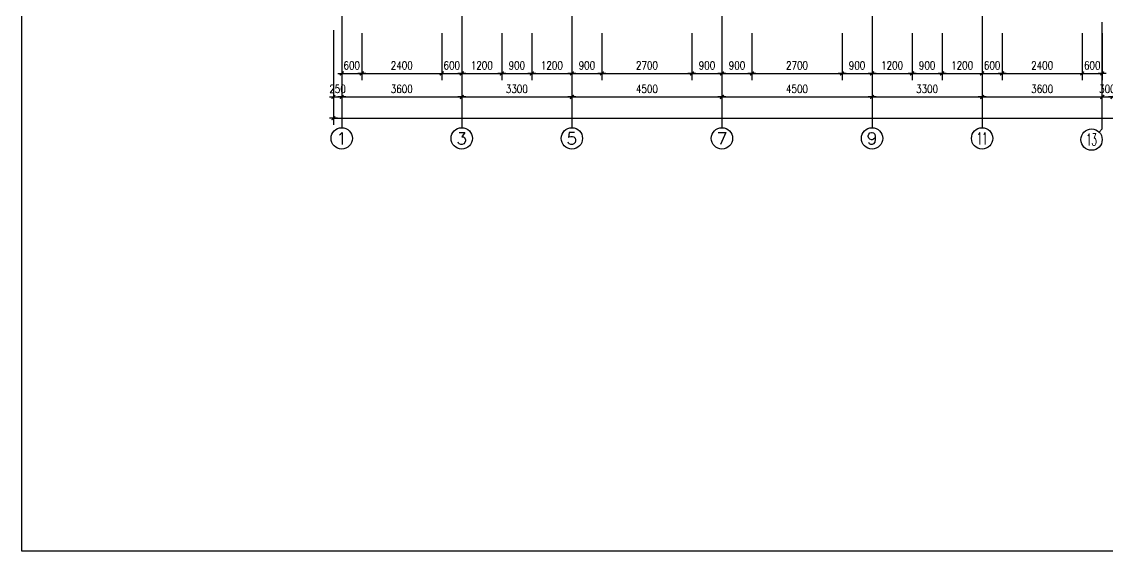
# Model space of a CAD drawing. Header units: millimetres. Extents: x -961 to 83139, y -328 to 41672.
# Drawn here: x -961 to 31585, y -328 to 15548 of the extents above; entities that cross this region are included whole.
import ezdxf
from ezdxf.enums import TextEntityAlignment as Align

# ---------------------------------------------------------------- set-up
doc = ezdxf.new("R2010")
doc.units = ezdxf.units.MM
doc.linetypes.add('CONTINOUS', pattern=[0])
for name, color, linetype in [('AXIS', 3, 'Continuous'), ('AXIS_TEXT', 7, 'Continuous'), ('PUB_DIM', 3, 'Continuous'), ('看线', 130, 'CONTINOUS')]:
    doc.layers.add(name, color=color, linetype=linetype)
doc.styles.add('COMPLEX', font='COMPLEX')
doc.styles.add('DIM_FONT', font='SIMPLEX.shx', dxfattribs={"width": 0.8})
doc.dimstyles.new('AXIS80', dxfattribs={"dimscale": 0.8, "dimtxt": 300, "dimasz": 1, "dimexe": 250, "dimexo": 300, "dimgap": 150, "dimtad": 1, "dimdec": 0, "dimzin": 0, "dimdsep": 46, "dimtxsty": 'DIM_FONT', "dimblk": '_DIMX', "dimcen": 0.09, "dimse1": 1, "dimse2": 1, "dimclrt": 7, "dimadec": 0, "dimazin": 0, "dimtfac": 1, "dimtdec": 0, "dimtix": 1, "dimtmove": 2, "dimatfit": 3, "dimldrblk": '_DIMX', "dimfxl": 1, "dimtolj": 1, "dimtzin": 0, "dimarcsym": 0})
doc.dimstyles.new('DIMA80', dxfattribs={"dimscale": 0.8, "dimtxt": 300, "dimasz": 1, "dimexe": 250, "dimexo": 300, "dimgap": 150, "dimtad": 1, "dimdec": 0, "dimzin": 0, "dimdsep": 46, "dimtxsty": 'DIM_FONT', "dimblk": '_DIMX', "dimcen": 0.09, "dimse1": 1, "dimclrt": 7, "dimadec": 0, "dimazin": 0, "dimtfac": 1, "dimtdec": 0, "dimtix": 1, "dimtmove": 2, "dimatfit": 3, "dimldrblk": '_DIMX', "dimfxl": 1, "dimtolj": 1, "dimtzin": 0, "dimarcsym": 0})
doc.dimstyles.new('DIMB80', dxfattribs={"dimscale": 0.8, "dimtxt": 300, "dimasz": 1, "dimexe": 250, "dimexo": 300, "dimgap": 150, "dimtad": 1, "dimdec": 0, "dimzin": 0, "dimdsep": 46, "dimtxsty": 'DIM_FONT', "dimblk": '_DIMX', "dimcen": 0.09, "dimse2": 1, "dimclrt": 7, "dimadec": 0, "dimazin": 0, "dimtfac": 1, "dimtdec": 0, "dimtix": 1, "dimtmove": 2, "dimatfit": 3, "dimldrblk": '_DIMX', "dimfxl": 1, "dimtolj": 1, "dimtzin": 0, "dimarcsym": 0})
doc.dimstyles.new('DIMN80', dxfattribs={"dimscale": 0.8, "dimtxt": 300, "dimasz": 1, "dimexe": 250, "dimexo": 300, "dimgap": 150, "dimtad": 1, "dimdec": 0, "dimzin": 0, "dimdsep": 46, "dimtxsty": 'DIM_FONT', "dimblk": '_DIMX', "dimcen": 0.09, "dimclrt": 7, "dimadec": 0, "dimazin": 0, "dimtfac": 1, "dimtdec": 0, "dimtix": 1, "dimtmove": 2, "dimatfit": 3, "dimldrblk": '_DIMX', "dimfxl": 1, "dimtolj": 1, "dimtzin": 0, "dimarcsym": 0})

# ---------------------------------------------------------------- blocks, each defined once
blk = doc.blocks.new('_DIMX')
blk.add_line((-150, 0), (150, 0))
at = {"const_width": 50}
blk.add_lwpolyline([(-70, -70), (70, 70)], dxfattribs=at)
blk = doc.blocks.new('*D452')
at = {"layer": 'AXIS', "color": 0, "lineweight": -2}
for p, q in [((8383, 15293), (8383, 12453)), ((71593, 15293), (71593, 12453)), ((8383, 12653), (71592, 12653))]:
    blk.add_line(p, q, dxfattribs=at)
at = {"layer": 'Defpoints', "color": 0}
for p in [(8383, 15533), (71593, 15533), (71593, 12653)]:
    blk.add_point(p, dxfattribs=at)
at = {"layer": 'AXIS', "color": 0, "lineweight": -2, "xscale": 0.8, "yscale": 0.8, "zscale": 0.8, "rotation": 180}
blk.add_blockref('_DIMX', (8383, 12653), dxfattribs=at)
at = {"layer": 'AXIS', "color": 0, "lineweight": -2, "xscale": 0.8, "yscale": 0.8, "zscale": 0.8}
blk.add_blockref('_DIMX', (71593, 12653), dxfattribs=at)
at = {"layer": 'AXIS', "color": 7, "insert": (39988, 12893), "char_height": 240, "attachment_point": 5, "style": 'DIM_FONT'}
blk.add_mtext('\\A1;63200', dxfattribs=at)
blk = doc.blocks.new('*D453')
at = {"layer": 'Defpoints', "color": 0}
for p in [(31433, 14619), (31743, 14619), (31743, 13293)]:
    blk.add_point(p, dxfattribs=at)
at = {"layer": 'PUB_DIM', "color": 0, "lineweight": -2}
for p, q in [((31432, 13293), (31431, 13293)), ((31433, 13293), (31743, 13293)), ((31743, 13293), (31744, 13293))]:
    blk.add_line(p, q, dxfattribs=at)
at = {"layer": 'PUB_DIM', "color": 0, "lineweight": -2, "xscale": 0.8, "yscale": 0.8, "zscale": 0.8}
blk.add_blockref('_DIMX', (31433, 13293), dxfattribs=at)
at = {"layer": 'PUB_DIM', "color": 0, "lineweight": -2, "xscale": 0.8, "yscale": 0.8, "zscale": 0.8, "rotation": 180}
blk.add_blockref('_DIMX', (31743, 13293), dxfattribs=at)
at = {"layer": 'PUB_DIM', "color": 7, "insert": (31588, 13533), "char_height": 240, "attachment_point": 5, "style": 'DIM_FONT'}
blk.add_mtext('\\A1;300', dxfattribs=at)
blk = doc.blocks.new('*D455')
at = {"layer": 'Defpoints', "color": 0}
for p in [(15533, 14619), (20033, 14619), (20033, 13293)]:
    blk.add_point(p, dxfattribs=at)
at = {"layer": 'PUB_DIM', "color": 0, "lineweight": -2}
for p, q in [((20033, 14379), (20033, 13093)), ((15533, 13293), (20032, 13293))]:
    blk.add_line(p, q, dxfattribs=at)
at = {"layer": 'PUB_DIM', "color": 0, "lineweight": -2, "xscale": 0.8, "yscale": 0.8, "zscale": 0.8, "rotation": 180}
blk.add_blockref('_DIMX', (15533, 13293), dxfattribs=at)
at = {"layer": 'PUB_DIM', "color": 0, "lineweight": -2, "xscale": 0.8, "yscale": 0.8, "zscale": 0.8}
blk.add_blockref('_DIMX', (20033, 13293), dxfattribs=at)
at = {"layer": 'PUB_DIM', "color": 7, "insert": (17783, 13533), "char_height": 240, "attachment_point": 5, "style": 'DIM_FONT'}
blk.add_mtext('\\A1;4500', dxfattribs=at)
blk = doc.blocks.new('*D456')
at = {"layer": 'Defpoints', "color": 0}
for p in [(19133, 15446), (20033, 15446), (20033, 13997)]:
    blk.add_point(p, dxfattribs=at)
at = {"layer": 'PUB_DIM', "color": 0, "lineweight": -2}
for p, q in [((20033, 15206), (20033, 13797)), ((19134, 13997), (20032, 13997))]:
    blk.add_line(p, q, dxfattribs=at)
at = {"layer": 'PUB_DIM', "color": 0, "lineweight": -2, "xscale": 0.8, "yscale": 0.8, "zscale": 0.8, "rotation": 180}
blk.add_blockref('_DIMX', (19133, 13997), dxfattribs=at)
at = {"layer": 'PUB_DIM', "color": 0, "lineweight": -2, "xscale": 0.8, "yscale": 0.8, "zscale": 0.8}
blk.add_blockref('_DIMX', (20033, 13997), dxfattribs=at)
at = {"layer": 'PUB_DIM', "color": 7, "insert": (19583, 14237), "char_height": 240, "attachment_point": 5, "style": 'DIM_FONT'}
blk.add_mtext('\\A1;900', dxfattribs=at)
blk = doc.blocks.new('_AXISO')
blk.add_circle((0, 0), 0.5)
at = {"layer": 'AXIS_TEXT', "style": 'COMPLEX', "width": 1.041667}
blk.add_attdef('A', text='', height=0.56, dxfattribs=at).set_placement((-0.25, -0.28), (0.25, -0.28), align=Align.FIT)
blk = doc.blocks.new('*D457')
at = {"layer": 'Defpoints', "color": 0}
for p in [(12233, 14619), (15533, 14619), (15533, 13293)]:
    blk.add_point(p, dxfattribs=at)
at = {"layer": 'PUB_DIM', "color": 0, "lineweight": -2}
for p, q in [((15533, 14379), (15533, 13093)), ((12233, 13293), (15532, 13293))]:
    blk.add_line(p, q, dxfattribs=at)
at = {"layer": 'PUB_DIM', "color": 0, "lineweight": -2, "xscale": 0.8, "yscale": 0.8, "zscale": 0.8, "rotation": 180}
blk.add_blockref('_DIMX', (12233, 13293), dxfattribs=at)
at = {"layer": 'PUB_DIM', "color": 0, "lineweight": -2, "xscale": 0.8, "yscale": 0.8, "zscale": 0.8}
blk.add_blockref('_DIMX', (15533, 13293), dxfattribs=at)
at = {"layer": 'PUB_DIM', "color": 7, "insert": (13883, 13533), "char_height": 240, "attachment_point": 5, "style": 'DIM_FONT'}
blk.add_mtext('\\A1;3300', dxfattribs=at)
blk = doc.blocks.new('*D458')
at = {"layer": 'Defpoints', "color": 0}
for p in [(13433, 15446), (14333, 15446), (14333, 13997)]:
    blk.add_point(p, dxfattribs=at)
at = {"layer": 'PUB_DIM', "color": 0, "lineweight": -2}
for p, q in [((14333, 15206), (14333, 13797)), ((13434, 13997), (14332, 13997))]:
    blk.add_line(p, q, dxfattribs=at)
at = {"layer": 'PUB_DIM', "color": 0, "lineweight": -2, "xscale": 0.8, "yscale": 0.8, "zscale": 0.8, "rotation": 180}
blk.add_blockref('_DIMX', (13433, 13997), dxfattribs=at)
at = {"layer": 'PUB_DIM', "color": 0, "lineweight": -2, "xscale": 0.8, "yscale": 0.8, "zscale": 0.8}
blk.add_blockref('_DIMX', (14333, 13997), dxfattribs=at)
at = {"layer": 'PUB_DIM', "color": 7, "insert": (13883, 14237), "char_height": 240, "attachment_point": 5, "style": 'DIM_FONT'}
blk.add_mtext('\\A1;900', dxfattribs=at)
blk = doc.blocks.new('*D459')
at = {"layer": 'Defpoints', "color": 0}
for p in [(12233, 15446), (13433, 15446), (13433, 13997)]:
    blk.add_point(p, dxfattribs=at)
at = {"layer": 'PUB_DIM', "color": 0, "lineweight": -2}
for p, q in [((13433, 15206), (13433, 13797)), ((12233, 13997), (13432, 13997))]:
    blk.add_line(p, q, dxfattribs=at)
at = {"layer": 'PUB_DIM', "color": 0, "lineweight": -2, "xscale": 0.8, "yscale": 0.8, "zscale": 0.8, "rotation": 180}
blk.add_blockref('_DIMX', (12233, 13997), dxfattribs=at)
at = {"layer": 'PUB_DIM', "color": 0, "lineweight": -2, "xscale": 0.8, "yscale": 0.8, "zscale": 0.8}
blk.add_blockref('_DIMX', (13433, 13997), dxfattribs=at)
at = {"layer": 'PUB_DIM', "color": 7, "insert": (12833, 14237), "char_height": 240, "attachment_point": 5, "style": 'DIM_FONT'}
blk.add_mtext('\\A1;1200', dxfattribs=at)
blk = doc.blocks.new('*D460')
at = {"layer": 'Defpoints', "color": 0}
for p in [(8633, 15446), (9233, 15446), (9233, 13997)]:
    blk.add_point(p, dxfattribs=at)
at = {"layer": 'PUB_DIM', "color": 0, "lineweight": -2}
for p, q in [((9233, 15206), (9233, 13797)), ((8632, 13997), (8631, 13997)), ((8633, 13997), (9233, 13997)), ((9233, 13997), (9234, 13997))]:
    blk.add_line(p, q, dxfattribs=at)
at = {"layer": 'PUB_DIM', "color": 0, "lineweight": -2, "xscale": 0.8, "yscale": 0.8, "zscale": 0.8}
blk.add_blockref('_DIMX', (8633, 13997), dxfattribs=at)
at = {"layer": 'PUB_DIM', "color": 0, "lineweight": -2, "xscale": 0.8, "yscale": 0.8, "zscale": 0.8, "rotation": 180}
blk.add_blockref('_DIMX', (9233, 13997), dxfattribs=at)
at = {"layer": 'PUB_DIM', "color": 7, "insert": (8933, 14237), "char_height": 240, "attachment_point": 5, "style": 'DIM_FONT'}
blk.add_mtext('\\A1;600', dxfattribs=at)
blk = doc.blocks.new('*D461')
at = {"layer": 'Defpoints', "color": 0}
for p in [(9233, 15446), (11633, 15446), (11633, 13997)]:
    blk.add_point(p, dxfattribs=at)
at = {"layer": 'PUB_DIM', "color": 0, "lineweight": -2}
for p, q in [((11633, 15206), (11633, 13797)), ((9233, 13997), (11632, 13997))]:
    blk.add_line(p, q, dxfattribs=at)
at = {"layer": 'PUB_DIM', "color": 0, "lineweight": -2, "xscale": 0.8, "yscale": 0.8, "zscale": 0.8, "rotation": 180}
blk.add_blockref('_DIMX', (9233, 13997), dxfattribs=at)
at = {"layer": 'PUB_DIM', "color": 0, "lineweight": -2, "xscale": 0.8, "yscale": 0.8, "zscale": 0.8}
blk.add_blockref('_DIMX', (11633, 13997), dxfattribs=at)
at = {"layer": 'PUB_DIM', "color": 7, "insert": (10433, 14237), "char_height": 240, "attachment_point": 5, "style": 'DIM_FONT'}
blk.add_mtext('\\A1;2400', dxfattribs=at)
blk = doc.blocks.new('*D462')
at = {"layer": 'Defpoints', "color": 0}
for p in [(11633, 15446), (12233, 15446), (12233, 13997)]:
    blk.add_point(p, dxfattribs=at)
at = {"layer": 'PUB_DIM', "color": 0, "lineweight": -2}
for p, q in [((12233, 15206), (12233, 13797)), ((11632, 13997), (11631, 13997)), ((11633, 13997), (12233, 13997)), ((12233, 13997), (12234, 13997))]:
    blk.add_line(p, q, dxfattribs=at)
at = {"layer": 'PUB_DIM', "color": 0, "lineweight": -2, "xscale": 0.8, "yscale": 0.8, "zscale": 0.8}
blk.add_blockref('_DIMX', (11633, 13997), dxfattribs=at)
at = {"layer": 'PUB_DIM', "color": 0, "lineweight": -2, "xscale": 0.8, "yscale": 0.8, "zscale": 0.8, "rotation": 180}
blk.add_blockref('_DIMX', (12233, 13997), dxfattribs=at)
at = {"layer": 'PUB_DIM', "color": 7, "insert": (11933, 14237), "char_height": 240, "attachment_point": 5, "style": 'DIM_FONT'}
blk.add_mtext('\\A1;600', dxfattribs=at)
blk = doc.blocks.new('*D463')
at = {"layer": 'Defpoints', "color": 0}
for p in [(8383, 14619), (8633, 14619), (8633, 13293)]:
    blk.add_point(p, dxfattribs=at)
at = {"layer": 'PUB_DIM', "color": 0, "lineweight": -2}
for p, q in [((8383, 14379), (8383, 13093)), ((8382, 13293), (8381, 13293)), ((8383, 13293), (8633, 13293)), ((8633, 13293), (8634, 13293))]:
    blk.add_line(p, q, dxfattribs=at)
at = {"layer": 'PUB_DIM', "color": 0, "lineweight": -2, "xscale": 0.8, "yscale": 0.8, "zscale": 0.8}
blk.add_blockref('_DIMX', (8383, 13293), dxfattribs=at)
at = {"layer": 'PUB_DIM', "color": 0, "lineweight": -2, "xscale": 0.8, "yscale": 0.8, "zscale": 0.8, "rotation": 180}
blk.add_blockref('_DIMX', (8633, 13293), dxfattribs=at)
at = {"layer": 'PUB_DIM', "color": 7, "insert": (8508, 13533), "char_height": 240, "attachment_point": 5, "style": 'DIM_FONT'}
blk.add_mtext('\\A1;250', dxfattribs=at)
blk = doc.blocks.new('*D464')
at = {"layer": 'Defpoints', "color": 0}
for p in [(8633, 14619), (12233, 14619), (12233, 13293)]:
    blk.add_point(p, dxfattribs=at)
at = {"layer": 'PUB_DIM', "color": 0, "lineweight": -2}
for p, q in [((12233, 14379), (12233, 13093)), ((8633, 13293), (12232, 13293))]:
    blk.add_line(p, q, dxfattribs=at)
at = {"layer": 'PUB_DIM', "color": 0, "lineweight": -2, "xscale": 0.8, "yscale": 0.8, "zscale": 0.8, "rotation": 180}
blk.add_blockref('_DIMX', (8633, 13293), dxfattribs=at)
at = {"layer": 'PUB_DIM', "color": 0, "lineweight": -2, "xscale": 0.8, "yscale": 0.8, "zscale": 0.8}
blk.add_blockref('_DIMX', (12233, 13293), dxfattribs=at)
at = {"layer": 'PUB_DIM', "color": 7, "insert": (10433, 13533), "char_height": 240, "attachment_point": 5, "style": 'DIM_FONT'}
blk.add_mtext('\\A1;3600', dxfattribs=at)
blk = doc.blocks.new('*D465')
at = {"layer": 'Defpoints', "color": 0}
for p in [(14333, 15446), (15533, 15446), (15533, 13997)]:
    blk.add_point(p, dxfattribs=at)
at = {"layer": 'PUB_DIM', "color": 0, "lineweight": -2}
for p, q in [((15533, 15206), (15533, 13797)), ((14334, 13997), (15532, 13997))]:
    blk.add_line(p, q, dxfattribs=at)
at = {"layer": 'PUB_DIM', "color": 0, "lineweight": -2, "xscale": 0.8, "yscale": 0.8, "zscale": 0.8, "rotation": 180}
blk.add_blockref('_DIMX', (14333, 13997), dxfattribs=at)
at = {"layer": 'PUB_DIM', "color": 0, "lineweight": -2, "xscale": 0.8, "yscale": 0.8, "zscale": 0.8}
blk.add_blockref('_DIMX', (15533, 13997), dxfattribs=at)
at = {"layer": 'PUB_DIM', "color": 7, "insert": (14933, 14237), "char_height": 240, "attachment_point": 5, "style": 'DIM_FONT'}
blk.add_mtext('\\A1;1200', dxfattribs=at)
blk = doc.blocks.new('*D466')
at = {"layer": 'Defpoints', "color": 0}
for p in [(15533, 15446), (16433, 15446), (16433, 13997)]:
    blk.add_point(p, dxfattribs=at)
at = {"layer": 'PUB_DIM', "color": 0, "lineweight": -2}
for p, q in [((16433, 15206), (16433, 13797)), ((15533, 13997), (16432, 13997))]:
    blk.add_line(p, q, dxfattribs=at)
at = {"layer": 'PUB_DIM', "color": 0, "lineweight": -2, "xscale": 0.8, "yscale": 0.8, "zscale": 0.8, "rotation": 180}
blk.add_blockref('_DIMX', (15533, 13997), dxfattribs=at)
at = {"layer": 'PUB_DIM', "color": 0, "lineweight": -2, "xscale": 0.8, "yscale": 0.8, "zscale": 0.8}
blk.add_blockref('_DIMX', (16433, 13997), dxfattribs=at)
at = {"layer": 'PUB_DIM', "color": 7, "insert": (15983, 14237), "char_height": 240, "attachment_point": 5, "style": 'DIM_FONT'}
blk.add_mtext('\\A1;900', dxfattribs=at)
blk = doc.blocks.new('*D467')
at = {"layer": 'Defpoints', "color": 0}
for p in [(16433, 15446), (19133, 15446), (19133, 13997)]:
    blk.add_point(p, dxfattribs=at)
at = {"layer": 'PUB_DIM', "color": 0, "lineweight": -2}
for p, q in [((19133, 15206), (19133, 13797)), ((16434, 13997), (19132, 13997))]:
    blk.add_line(p, q, dxfattribs=at)
at = {"layer": 'PUB_DIM', "color": 0, "lineweight": -2, "xscale": 0.8, "yscale": 0.8, "zscale": 0.8, "rotation": 180}
blk.add_blockref('_DIMX', (16433, 13997), dxfattribs=at)
at = {"layer": 'PUB_DIM', "color": 0, "lineweight": -2, "xscale": 0.8, "yscale": 0.8, "zscale": 0.8}
blk.add_blockref('_DIMX', (19133, 13997), dxfattribs=at)
at = {"layer": 'PUB_DIM', "color": 7, "insert": (17783, 14237), "char_height": 240, "attachment_point": 5, "style": 'DIM_FONT'}
blk.add_mtext('\\A1;2700', dxfattribs=at)
blk = doc.blocks.new('*D468')
at = {"layer": 'Defpoints', "color": 0}
for p in [(25733, 15446), (26633, 15446), (26633, 13997)]:
    blk.add_point(p, dxfattribs=at)
at = {"layer": 'PUB_DIM', "color": 0, "lineweight": -2}
for p, q in [((26633, 15206), (26633, 13797)), ((25733, 13997), (26632, 13997))]:
    blk.add_line(p, q, dxfattribs=at)
at = {"layer": 'PUB_DIM', "color": 0, "lineweight": -2, "xscale": 0.8, "yscale": 0.8, "zscale": 0.8, "rotation": 180}
blk.add_blockref('_DIMX', (25733, 13997), dxfattribs=at)
at = {"layer": 'PUB_DIM', "color": 0, "lineweight": -2, "xscale": 0.8, "yscale": 0.8, "zscale": 0.8}
blk.add_blockref('_DIMX', (26633, 13997), dxfattribs=at)
at = {"layer": 'PUB_DIM', "color": 7, "insert": (26183, 14237), "char_height": 240, "attachment_point": 5, "style": 'DIM_FONT'}
blk.add_mtext('\\A1;900', dxfattribs=at)
blk = doc.blocks.new('*D469')
at = {"layer": 'Defpoints', "color": 0}
for p in [(24533, 14619), (27833, 14619), (27833, 13293)]:
    blk.add_point(p, dxfattribs=at)
at = {"layer": 'PUB_DIM', "color": 0, "lineweight": -2}
for p, q in [((27833, 14379), (27833, 13093)), ((24533, 13293), (27832, 13293))]:
    blk.add_line(p, q, dxfattribs=at)
at = {"layer": 'PUB_DIM', "color": 0, "lineweight": -2, "xscale": 0.8, "yscale": 0.8, "zscale": 0.8, "rotation": 180}
blk.add_blockref('_DIMX', (24533, 13293), dxfattribs=at)
at = {"layer": 'PUB_DIM', "color": 0, "lineweight": -2, "xscale": 0.8, "yscale": 0.8, "zscale": 0.8}
blk.add_blockref('_DIMX', (27833, 13293), dxfattribs=at)
at = {"layer": 'PUB_DIM', "color": 7, "insert": (26183, 13533), "char_height": 240, "attachment_point": 5, "style": 'DIM_FONT'}
blk.add_mtext('\\A1;3300', dxfattribs=at)
blk = doc.blocks.new('*D470')
at = {"layer": 'Defpoints', "color": 0}
for p in [(24533, 15446), (25733, 15446), (25733, 13997)]:
    blk.add_point(p, dxfattribs=at)
at = {"layer": 'PUB_DIM', "color": 0, "lineweight": -2}
for p, q in [((25733, 15206), (25733, 13797)), ((24533, 13997), (25732, 13997))]:
    blk.add_line(p, q, dxfattribs=at)
at = {"layer": 'PUB_DIM', "color": 0, "lineweight": -2, "xscale": 0.8, "yscale": 0.8, "zscale": 0.8, "rotation": 180}
blk.add_blockref('_DIMX', (24533, 13997), dxfattribs=at)
at = {"layer": 'PUB_DIM', "color": 0, "lineweight": -2, "xscale": 0.8, "yscale": 0.8, "zscale": 0.8}
blk.add_blockref('_DIMX', (25733, 13997), dxfattribs=at)
at = {"layer": 'PUB_DIM', "color": 7, "insert": (25133, 14237), "char_height": 240, "attachment_point": 5, "style": 'DIM_FONT'}
blk.add_mtext('\\A1;1200', dxfattribs=at)
blk = doc.blocks.new('*D471')
at = {"layer": 'Defpoints', "color": 0}
for p in [(20933, 15446), (23633, 15446), (23633, 13997)]:
    blk.add_point(p, dxfattribs=at)
at = {"layer": 'PUB_DIM', "color": 0, "lineweight": -2}
for p, q in [((23633, 15206), (23633, 13797)), ((20933, 13997), (23632, 13997))]:
    blk.add_line(p, q, dxfattribs=at)
at = {"layer": 'PUB_DIM', "color": 0, "lineweight": -2, "xscale": 0.8, "yscale": 0.8, "zscale": 0.8, "rotation": 180}
blk.add_blockref('_DIMX', (20933, 13997), dxfattribs=at)
at = {"layer": 'PUB_DIM', "color": 0, "lineweight": -2, "xscale": 0.8, "yscale": 0.8, "zscale": 0.8}
blk.add_blockref('_DIMX', (23633, 13997), dxfattribs=at)
at = {"layer": 'PUB_DIM', "color": 7, "insert": (22283, 14237), "char_height": 240, "attachment_point": 5, "style": 'DIM_FONT'}
blk.add_mtext('\\A1;2700', dxfattribs=at)
blk = doc.blocks.new('*D472')
at = {"layer": 'Defpoints', "color": 0}
for p in [(20033, 15446), (20933, 15446), (20933, 13997)]:
    blk.add_point(p, dxfattribs=at)
at = {"layer": 'PUB_DIM', "color": 0, "lineweight": -2}
for p, q in [((20933, 15206), (20933, 13797)), ((20033, 13997), (20932, 13997))]:
    blk.add_line(p, q, dxfattribs=at)
at = {"layer": 'PUB_DIM', "color": 0, "lineweight": -2, "xscale": 0.8, "yscale": 0.8, "zscale": 0.8, "rotation": 180}
blk.add_blockref('_DIMX', (20033, 13997), dxfattribs=at)
at = {"layer": 'PUB_DIM', "color": 0, "lineweight": -2, "xscale": 0.8, "yscale": 0.8, "zscale": 0.8}
blk.add_blockref('_DIMX', (20933, 13997), dxfattribs=at)
at = {"layer": 'PUB_DIM', "color": 7, "insert": (20483, 14237), "char_height": 240, "attachment_point": 5, "style": 'DIM_FONT'}
blk.add_mtext('\\A1;900', dxfattribs=at)
blk = doc.blocks.new('*D473')
at = {"layer": 'Defpoints', "color": 0}
for p in [(20033, 14619), (24533, 14619), (24533, 13293)]:
    blk.add_point(p, dxfattribs=at)
at = {"layer": 'PUB_DIM', "color": 0, "lineweight": -2}
for p, q in [((24533, 14379), (24533, 13093)), ((20033, 13293), (24532, 13293))]:
    blk.add_line(p, q, dxfattribs=at)
at = {"layer": 'PUB_DIM', "color": 0, "lineweight": -2, "xscale": 0.8, "yscale": 0.8, "zscale": 0.8, "rotation": 180}
blk.add_blockref('_DIMX', (20033, 13293), dxfattribs=at)
at = {"layer": 'PUB_DIM', "color": 0, "lineweight": -2, "xscale": 0.8, "yscale": 0.8, "zscale": 0.8}
blk.add_blockref('_DIMX', (24533, 13293), dxfattribs=at)
at = {"layer": 'PUB_DIM', "color": 7, "insert": (22283, 13533), "char_height": 240, "attachment_point": 5, "style": 'DIM_FONT'}
blk.add_mtext('\\A1;4500', dxfattribs=at)
blk = doc.blocks.new('*D474')
at = {"layer": 'Defpoints', "color": 0}
for p in [(23633, 15446), (24533, 15446), (24533, 13997)]:
    blk.add_point(p, dxfattribs=at)
at = {"layer": 'PUB_DIM', "color": 0, "lineweight": -2}
for p, q in [((24533, 15206), (24533, 13797)), ((23633, 13997), (24532, 13997))]:
    blk.add_line(p, q, dxfattribs=at)
at = {"layer": 'PUB_DIM', "color": 0, "lineweight": -2, "xscale": 0.8, "yscale": 0.8, "zscale": 0.8, "rotation": 180}
blk.add_blockref('_DIMX', (23633, 13997), dxfattribs=at)
at = {"layer": 'PUB_DIM', "color": 0, "lineweight": -2, "xscale": 0.8, "yscale": 0.8, "zscale": 0.8}
blk.add_blockref('_DIMX', (24533, 13997), dxfattribs=at)
at = {"layer": 'PUB_DIM', "color": 7, "insert": (24083, 14237), "char_height": 240, "attachment_point": 5, "style": 'DIM_FONT'}
blk.add_mtext('\\A1;900', dxfattribs=at)
blk = doc.blocks.new('*D475')
at = {"layer": 'Defpoints', "color": 0}
for p in [(30833, 15446), (31433, 15446), (31433, 13997)]:
    blk.add_point(p, dxfattribs=at)
at = {"layer": 'PUB_DIM', "color": 0, "lineweight": -2}
for p, q in [((31433, 15206), (31433, 13797)), ((30832, 13997), (30831, 13997)), ((30833, 13997), (31433, 13997)), ((31433, 13997), (31434, 13997))]:
    blk.add_line(p, q, dxfattribs=at)
at = {"layer": 'PUB_DIM', "color": 0, "lineweight": -2, "xscale": 0.8, "yscale": 0.8, "zscale": 0.8}
blk.add_blockref('_DIMX', (30833, 13997), dxfattribs=at)
at = {"layer": 'PUB_DIM', "color": 0, "lineweight": -2, "xscale": 0.8, "yscale": 0.8, "zscale": 0.8, "rotation": 180}
blk.add_blockref('_DIMX', (31433, 13997), dxfattribs=at)
at = {"layer": 'PUB_DIM', "color": 7, "insert": (31133, 14237), "char_height": 240, "attachment_point": 5, "style": 'DIM_FONT'}
blk.add_mtext('\\A1;600', dxfattribs=at)
blk = doc.blocks.new('*D476')
at = {"layer": 'Defpoints', "color": 0}
for p in [(26633, 15446), (27833, 15446), (27833, 13997)]:
    blk.add_point(p, dxfattribs=at)
at = {"layer": 'PUB_DIM', "color": 0, "lineweight": -2}
for p, q in [((27833, 15206), (27833, 13797)), ((26633, 13997), (27832, 13997))]:
    blk.add_line(p, q, dxfattribs=at)
at = {"layer": 'PUB_DIM', "color": 0, "lineweight": -2, "xscale": 0.8, "yscale": 0.8, "zscale": 0.8, "rotation": 180}
blk.add_blockref('_DIMX', (26633, 13997), dxfattribs=at)
at = {"layer": 'PUB_DIM', "color": 0, "lineweight": -2, "xscale": 0.8, "yscale": 0.8, "zscale": 0.8}
blk.add_blockref('_DIMX', (27833, 13997), dxfattribs=at)
at = {"layer": 'PUB_DIM', "color": 7, "insert": (27233, 14237), "char_height": 240, "attachment_point": 5, "style": 'DIM_FONT'}
blk.add_mtext('\\A1;1200', dxfattribs=at)
blk = doc.blocks.new('*D477')
at = {"layer": 'Defpoints', "color": 0}
for p in [(27833, 15446), (28433, 15446), (28433, 13997)]:
    blk.add_point(p, dxfattribs=at)
at = {"layer": 'PUB_DIM', "color": 0, "lineweight": -2}
for p, q in [((28433, 15206), (28433, 13797)), ((27832, 13997), (27831, 13997)), ((27833, 13997), (28433, 13997)), ((28433, 13997), (28434, 13997))]:
    blk.add_line(p, q, dxfattribs=at)
at = {"layer": 'PUB_DIM', "color": 0, "lineweight": -2, "xscale": 0.8, "yscale": 0.8, "zscale": 0.8}
blk.add_blockref('_DIMX', (27833, 13997), dxfattribs=at)
at = {"layer": 'PUB_DIM', "color": 0, "lineweight": -2, "xscale": 0.8, "yscale": 0.8, "zscale": 0.8, "rotation": 180}
blk.add_blockref('_DIMX', (28433, 13997), dxfattribs=at)
at = {"layer": 'PUB_DIM', "color": 7, "insert": (28133, 14237), "char_height": 240, "attachment_point": 5, "style": 'DIM_FONT'}
blk.add_mtext('\\A1;600', dxfattribs=at)
blk = doc.blocks.new('*D478')
at = {"layer": 'Defpoints', "color": 0}
for p in [(28433, 15446), (30833, 15446), (30833, 13997)]:
    blk.add_point(p, dxfattribs=at)
at = {"layer": 'PUB_DIM', "color": 0, "lineweight": -2}
for p, q in [((30833, 15206), (30833, 13797)), ((28433, 13997), (30832, 13997))]:
    blk.add_line(p, q, dxfattribs=at)
at = {"layer": 'PUB_DIM', "color": 0, "lineweight": -2, "xscale": 0.8, "yscale": 0.8, "zscale": 0.8, "rotation": 180}
blk.add_blockref('_DIMX', (28433, 13997), dxfattribs=at)
at = {"layer": 'PUB_DIM', "color": 0, "lineweight": -2, "xscale": 0.8, "yscale": 0.8, "zscale": 0.8}
blk.add_blockref('_DIMX', (30833, 13997), dxfattribs=at)
at = {"layer": 'PUB_DIM', "color": 7, "insert": (29633, 14237), "char_height": 240, "attachment_point": 5, "style": 'DIM_FONT'}
blk.add_mtext('\\A1;2400', dxfattribs=at)
blk = doc.blocks.new('*D479')
at = {"layer": 'Defpoints', "color": 0}
for p in [(27833, 14619), (31433, 14619), (31433, 13293)]:
    blk.add_point(p, dxfattribs=at)
at = {"layer": 'PUB_DIM', "color": 0, "lineweight": -2}
blk.add_line((27833, 13293), (31432, 13293), dxfattribs=at)
at = {"layer": 'PUB_DIM', "color": 0, "lineweight": -2, "xscale": 0.8, "yscale": 0.8, "zscale": 0.8, "rotation": 180}
blk.add_blockref('_DIMX', (27833, 13293), dxfattribs=at)
at = {"layer": 'PUB_DIM', "color": 0, "lineweight": -2, "xscale": 0.8, "yscale": 0.8, "zscale": 0.8}
blk.add_blockref('_DIMX', (31433, 13293), dxfattribs=at)
at = {"layer": 'PUB_DIM', "color": 7, "insert": (29633, 13533), "char_height": 240, "attachment_point": 5, "style": 'DIM_FONT'}
blk.add_mtext('\\A1;3600', dxfattribs=at)
blk = doc.blocks.new('_AXISO2')
blk.add_line((0.354, 0.146), (0.5, 0))
blk.add_circle((0, 0.5), 0.5)
at = {"layer": 'AXIS_TEXT', "style": 'COMPLEX', "width": 1.041667}
blk.add_attdef('A', text='', height=0.56, dxfattribs=at).set_placement((-0.25, 0.22), (0.25, 0.22), align=Align.FIT)

msp = doc.modelspace()

# ---------------------------------------------------------------- linework, layer by layer
at = {"layer": 'AXIS'}
msp.add_line((31432.7, 12333.2), (31432.7, 15533.2), dxfattribs=at)
at = {"layer": 'PUB_DIM'}
for p, q in [((8632.6, 16370.7), (8632.6, 12370.7)), ((12232.4, 16370.7), (12232.4, 12370.7)), ((15532.6, 16370.7), (15532.6, 12370.7)), ((20032.6, 16370.7), (20032.6, 12370.7)), ((24532.6, 16370.7), (24532.6, 12370.7)), ((27832.6, 16370.7), (27832.6, 12370.7))]:
    msp.add_line(p, q, dxfattribs=at)
at = {"layer": '看线'}
msp.add_lwpolyline([(-961.5, 41672.3), (83138.5, 41672.3), (83138.5, -327.7), (-961.5, -327.7)], close=True, dxfattribs=at)

# ---------------------------------------------------------------- block references
at = {"layer": 'AXIS'}
ref = msp.add_blockref('_AXISO', (8632.6, 12050.7), dxfattribs=dict(at, xscale=640, yscale=640, zscale=640))
ref.add_attrib('A', '1', dxfattribs={"layer": 'AXIS_TEXT', "height": 358.4, "style": 'COMPLEX', "width": 2.083333}).set_placement((8472.6, 11871.5), (8792.6, 11871.5), align=Align.FIT)
ref = msp.add_blockref('_AXISO', (12232.4, 12050.7), dxfattribs=dict(at, xscale=640, yscale=640, zscale=640))
ref.add_attrib('A', '3', dxfattribs={"layer": 'AXIS_TEXT', "height": 358.4, "style": 'COMPLEX', "width": 1.339286}).set_placement((12072.4, 11871.5), (12392.4, 11871.5), align=Align.FIT)
ref = msp.add_blockref('_AXISO', (15532.6, 12050.7), dxfattribs=dict(at, xscale=640, yscale=640, zscale=640))
ref.add_attrib('A', '5', dxfattribs={"layer": 'AXIS_TEXT', "height": 358.4, "style": 'COMPLEX', "width": 1.339286}).set_placement((15372.6, 11871.5), (15692.6, 11871.5), align=Align.FIT)
ref = msp.add_blockref('_AXISO', (20032.6, 12050.7), dxfattribs=dict(at, xscale=640, yscale=640, zscale=640))
ref.add_attrib('A', '7', dxfattribs={"layer": 'AXIS_TEXT', "height": 358.4, "style": 'COMPLEX', "width": 1.339286}).set_placement((19872.6, 11871.5), (20192.6, 11871.5), align=Align.FIT)
ref = msp.add_blockref('_AXISO', (24532.6, 12050.7), dxfattribs=dict(at, xscale=640, yscale=640, zscale=640))
ref.add_attrib('A', '9', dxfattribs={"layer": 'AXIS_TEXT', "height": 358.4, "style": 'COMPLEX', "width": 1.339286}).set_placement((24372.6, 11871.5), (24692.6, 11871.5), align=Align.FIT)
ref = msp.add_blockref('_AXISO', (27832.6, 12050.7), dxfattribs=dict(at, xscale=640, yscale=640, zscale=640))
ref.add_attrib('A', '11', dxfattribs={"layer": 'AXIS_TEXT', "height": 358.4, "style": 'COMPLEX', "width": 0.78125}).set_placement((27672.6, 11871.5), (27992.6, 11871.5), align=Align.FIT)
ref = msp.add_blockref('_AXISO2', (31432.7, 12013.2), dxfattribs=dict(at, xscale=640, yscale=640, zscale=640, rotation=90))
ref.add_attrib('A', '13', dxfattribs={"layer": 'AXIS_TEXT', "height": 358.4, "style": 'COMPLEX', "width": 0.646552}).set_placement((30952.7, 11834), (31272.7, 11834), align=Align.FIT)

# ---------------------------------------------------------------- dimensions: what is measured, and where the dimension line sits
dim = msp.add_aligned_dim(p1=(8382.7, 15533.2), p2=(71592.6, 15533.2), distance=-2880, text='63200', dimstyle='DIMN80', dxfattribs=at)
dim.commit()
dim.dimension.update_dxf_attribs({"geometry": '*D452', "text_midpoint": (39987.6, 12893.2)})
at = {"layer": 'PUB_DIM'}
for p1, p2, distance, dimstyle, picture, middle in [((8632.6, 15445.8), (9232.6, 15445.8), -1449.3, 'DIMA80', '*D460', (8932.6, 14236.5)), ((9232.6, 15445.8), (11632.6, 15445.8), -1449.3, 'DIMA80', '*D461', (10432.6, 14236.5)), ((11632.6, 15445.8), (12232.6, 15445.8), -1449.3, 'DIMA80', '*D462', (11932.6, 14236.5)), ((12232.6, 15445.8), (13432.7, 15445.8), -1449.3, 'DIMA80', '*D459', (12832.7, 14236.5)), ((13432.7, 15445.8), (14332.7, 15445.8), -1449.3, 'DIMA80', '*D458', (13882.7, 14236.5)), ((14332.7, 15445.8), (15532.6, 15445.8), -1449.3, 'DIMA80', '*D465', (14932.7, 14236.5)), ((15532.6, 15445.8), (16432.7, 15445.8), -1449.3, 'DIMA80', '*D466', (15982.7, 14236.5)), ((16432.7, 15445.8), (19132.7, 15445.8), -1449.3, 'DIMA80', '*D467', (17782.7, 14236.5)), ((19132.7, 15445.8), (20032.6, 15445.8), -1449.3, 'DIMA80', '*D456', (19582.7, 14236.5)), ((20032.6, 15445.8), (20932.5, 15445.8), -1449.3, 'DIMA80', '*D472', (20482.6, 14236.5)), ((20932.5, 15445.8), (23632.5, 15445.8), -1449.3, 'DIMA80', '*D471', (22282.5, 14236.5)), ((23632.5, 15445.8), (24532.6, 15445.8), -1449.3, 'DIMA80', '*D474', (24082.6, 14236.5)), ((24532.6, 15445.8), (25732.5, 15445.8), -1449.3, 'DIMA80', '*D470', (25132.6, 14236.5)), ((25732.5, 15445.8), (26632.5, 15445.8), -1449.3, 'DIMA80', '*D468', (26182.5, 14236.5)), ((26632.5, 15445.8), (27832.6, 15445.8), -1449.3, 'DIMA80', '*D476', (27232.6, 14236.5)), ((27832.6, 15445.8), (28432.6, 15445.8), -1449.3, 'DIMA80', '*D477', (28132.6, 14236.5)), ((28432.6, 15445.8), (30832.6, 15445.8), -1449.3, 'DIMA80', '*D478', (29632.6, 14236.5)), ((30832.6, 15445.8), (31432.6, 15445.8), -1449.3, 'DIMA80', '*D475', (31132.6, 14236.5)), ((8382.7, 14619.3), (8632.6, 14619.3), -1326.1, 'DIMB80', '*D463', (8507.6, 13533.2)), ((8632.6, 14619.3), (12232.6, 14619.3), -1326.1, 'DIMA80', '*D464', (10432.6, 13533.2)), ((12232.6, 14619.3), (15532.6, 14619.3), -1326.1, 'DIMA80', '*D457', (13882.6, 13533.2)), ((15532.6, 14619.3), (20032.6, 14619.3), -1326.1, 'DIMA80', '*D455', (17782.6, 13533.2)), ((20032.6, 14619.3), (24532.6, 14619.3), -1326.1, 'DIMA80', '*D473', (22282.6, 13533.2)), ((24532.6, 14619.3), (27832.6, 14619.3), -1326.1, 'DIMA80', '*D469', (26182.6, 13533.2)), ((27832.6, 14619.3), (31432.6, 14619.3), -1326.1, 'AXIS80', '*D479', (29632.6, 13533.2))]:
    dim = msp.add_aligned_dim(p1=p1, p2=p2, distance=distance, dimstyle=dimstyle, dxfattribs=at)
    dim.commit()
    dim.dimension.update_dxf_attribs({"geometry": picture, "text_midpoint": middle})
dim = msp.add_aligned_dim(p1=(31432.6, 14619.3), p2=(31742.6, 14619.3), distance=-1326.1, text='300', dimstyle='AXIS80', dxfattribs=at)
dim.commit()
dim.dimension.update_dxf_attribs({"geometry": '*D453', "text_midpoint": (31587.6, 13533.2)})

doc.saveas('drawing.dxf')
